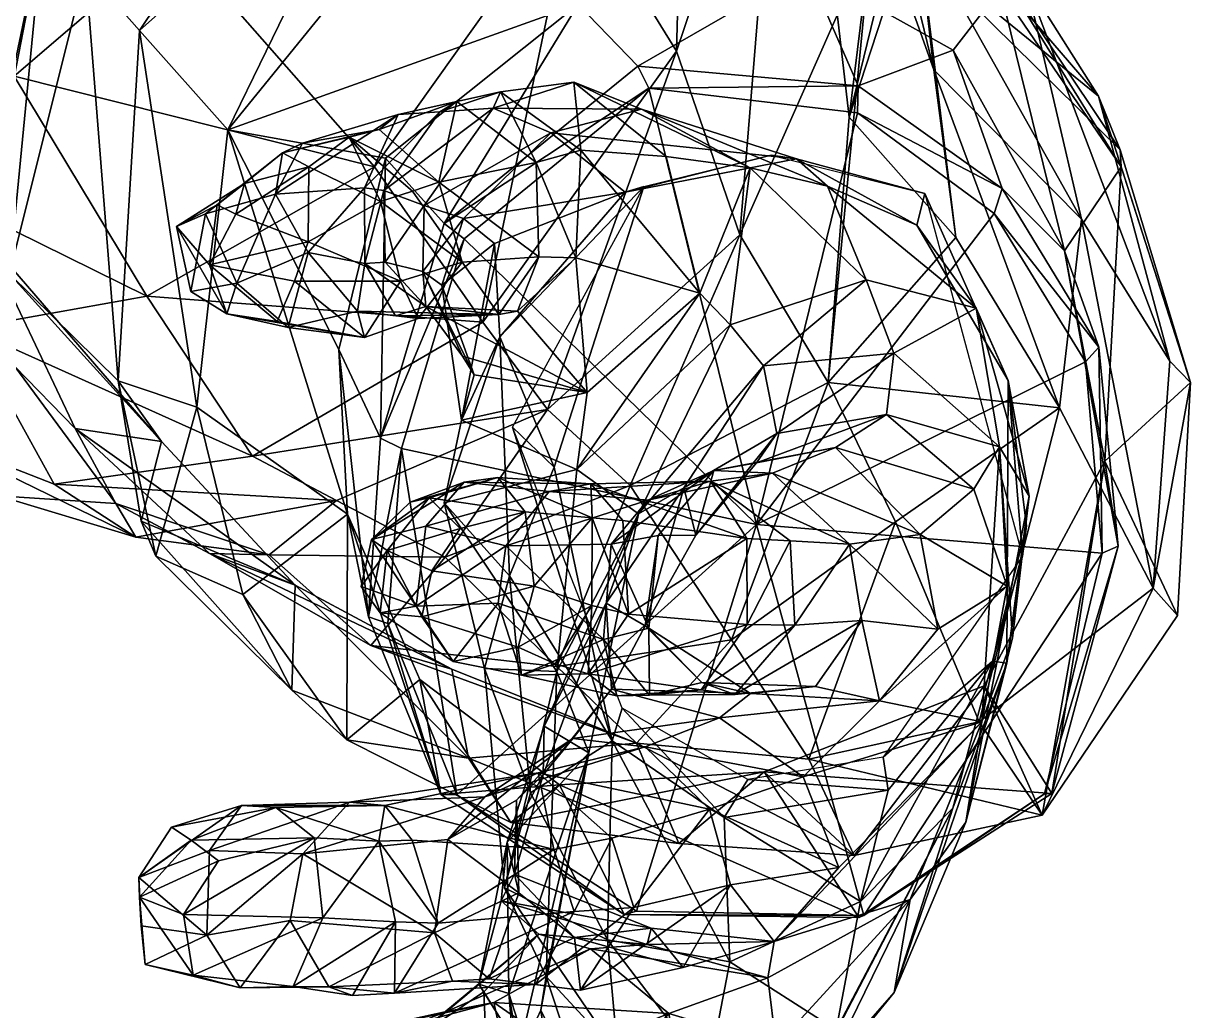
# Model space of a CAD drawing. Extents: x -49 to 48, y 0 to 189.
# Drawn here: x 34.34 to 48.3, y 116.4 to 128.21 of the extents above; entities that cross this region are included whole.
import ezdxf

# ---------------------------------------------------------------- set-up
doc = ezdxf.new("R2010")
doc.units = 0
doc.layers.add('Mesh1', color=7, linetype='CONTINUOUS')

msp = doc.modelspace()

# ---------------------------------------------------------------- meshes
at = {"layer": 'Mesh1', "color": 7}
mesh = msp.add_polyface(dxfattribs=at)
corners = [(42.150028, 127.875613, 1.303747), (43.383777, 131.532932, 2.942078), (42.296939, 133.351718, 1.426928), (45.010434, 129.526083, 9.671411), (43.720234, 131.865316, 10.586785), (44.326591, 132.613484, 10.256357), (44.993755, 130.284169, 8.416342), (44.133892, 132.655934, 9.087392), (41.654804, 133.148107, 11.550542), (41.422161, 135.034748, 10.771417), (43.665363, 131.83704, 7.109643), (43.092926, 133.368687, 8.896457), (42.373775, 135.040379, 8.748251), (43.967704, 133.947147, 6.024467), (42.377196, 136.292026, 4.809993), (41.353383, 131.760658, 17.355326), (44.393044, 130.591041, 16.270891), (44.915609, 129.197977, 18.937488), (42.082639, 130.926217, 20.279406), (42.897447, 130.634882, 22.938868), (39.266633, 129.987085, 23.896877), (38.620603, 130.699944, 21.48526), (37.851769, 131.285452, 18.214809), (42.604655, 135.125217, 4.975624), (44.476188, 129.22623, 5.095746), (40.933513, 129.849932, -0.650089), (40.199157, 135.710787, 0.413306), (38.97319, 132.286745, -2.214918), (44.642003, 130.057822, 12.747777), (43.287758, 131.771979, 13.979398), (37.020371, 131.537191, 16.047516), (40.017769, 132.535696, 15.263664), (38.511051, 133.73499, 13.127699), (37.615608, 134.541172, 12.417256), (35.68689, 132.63184, 14.365994), (34.506618, 133.203251, 13.517356)]
mesh.append_faces([[corners[k] for k in face] for face in [(0, 1, 2), (3, 4, 5), (5, 6, 3), (7, 6, 5), (4, 8, 9), (9, 5, 4), (10, 11, 12), (12, 13, 10), (14, 2, 1), (15, 16, 17), (17, 18, 15), (18, 19, 20), (20, 21, 18), (15, 18, 21), (21, 22, 15), (23, 1, 24), (24, 13, 23), (25, 2, 26), (26, 27, 25), (28, 29, 8), (8, 4, 28), (11, 10, 6), (6, 7, 11), (9, 11, 7), (7, 5, 9), (30, 31, 15), (15, 22, 30), (16, 15, 31), (31, 29, 16), (32, 8, 29), (29, 31, 32), (8, 32, 33), (34, 32, 31), (31, 30, 34), (35, 33, 32), (10, 13, 24)]], dxfattribs={"color": 252})
mesh = msp.add_polyface(dxfattribs=at)
corners = [(39.958174, 127.192528, 32.616283), (39.32355, 127.147298, 34.063117), (38.653334, 126.209576, 33.668556), (39.135122, 126.029953, 32.562896), (41.006373, 126.68906, 35.255168), (42.025186, 126.615461, 34.249794), (42.430036, 124.980557, 34.705349), (40.921843, 127.505066, 33.044311), (40.045581, 127.389119, 34.422652), (39.309094, 126.309969, 37.116779), (40.474071, 126.543356, 35.607005), (40.50484, 125.4148, 35.928348), (39.526165, 127.271682, 35.135879), (38.59874, 126.936533, 36.732776), (38.825176, 127.116157, 34.815185), (40.949465, 125.403499, 35.445083), (43.032315, 126.478284, 33.547043), (41.734239, 127.179822, 31.807504), (40.648225, 126.896947, 31.266862), (39.606893, 125.872945, 31.372985), (38.996003, 126.201159, 37.60292), (39.591049, 125.349741, 37.038459), (41.536721, 126.188341, 28.685631), (43.582688, 126.585802, 29.700733), (41.760746, 126.256278, 26.78064), (43.282662, 126.63102, 26.952757), (42.296939, 133.351718, 1.426928), (40.933513, 129.849932, -0.650089), (42.150028, 127.875613, 1.303747), (38.540897, 126.489565, -1.105551), (39.835827, 124.632685, 1.453992), (39.373965, 125.813604, 28.504425), (41.687892, 127.693205, 28.560503), (41.81821, 127.431547, 28.904554), (39.612266, 125.631109, 28.833836), (42.897447, 130.634882, 22.938868), (40.974016, 128.429958, 24.363926), (39.266633, 129.987085, 23.896877), (43.711332, 128.862819, 23.759882), (38.672045, 126.59421, 24.504622)]
mesh.append_faces([[corners[k] for k in face] for face in [(0, 1, 2), (2, 3, 0), (4, 5, 6), (0, 7, 8), (8, 1, 0), (9, 10, 11), (12, 10, 9), (9, 13, 12), (7, 5, 4), (4, 8, 7), (1, 8, 12), (12, 14, 1), (8, 4, 10), (10, 12, 8), (10, 4, 15), (5, 16, 6), (16, 5, 7), (7, 17, 16), (17, 7, 0), (0, 18, 17), (18, 0, 3), (3, 19, 18), (20, 9, 21), (22, 18, 19), (18, 22, 23), (23, 17, 18), (22, 24, 25), (26, 27, 28), (27, 29, 30), (30, 28, 27), (31, 32, 33), (33, 34, 31), (35, 36, 37), (32, 36, 38), (36, 32, 31), (31, 39, 36)]], dxfattribs={"color": 252})
mesh = msp.add_polyface(dxfattribs=at)
corners = [(38.825176, 127.116157, 34.815185), (37.681889, 126.772478, 36.230876), (37.358593, 126.165759, 35.945491), (38.423381, 126.242125, 34.336265), (39.526165, 127.271682, 35.135879), (38.59874, 126.936533, 36.732776), (37.747323, 125.594441, 38.914809), (37.584382, 125.124883, 39.192588), (36.568166, 125.321485, 39.108798), (39.135122, 126.029953, 32.562896), (38.653334, 126.209576, 33.668556), (38.669463, 125.352512, 33.861251), (39.117227, 125.240829, 32.918258), (37.748898, 125.465685, 35.652423), (38.427085, 125.336951, 34.563075), (36.898221, 125.099399, 36.853362), (36.519876, 125.928204, 37.215022), (37.440068, 126.659312, 36.645747), (38.236989, 126.846079, 37.141524), (37.758633, 126.489597, 37.739352), (36.988591, 126.293018, 37.337005), (38.996003, 126.201159, 37.60292), (38.614316, 126.075206, 38.006015), (39.591049, 125.349741, 37.038459), (38.853264, 125.124881, 38.090267), (36.883581, 125.923948, 38.933341), (39.32355, 127.147298, 34.063117), (39.309094, 126.309969, 37.116779), (39.835827, 124.632685, 1.453992), (38.540897, 126.489565, -1.105551), (35.81934, 124.943743, 0.785907), (40.974016, 128.429958, 24.363926), (38.672045, 126.59421, 24.504622), (36.789671, 126.933724, 23.501566), (39.266633, 129.987085, 23.896877), (38.620603, 130.699944, 21.48526), (37.851769, 131.285452, 18.214809), (35.733041, 128.120292, 21.542725), (40.933513, 129.849932, -0.650089), (38.97319, 132.286745, -2.214918), (36.149028, 129.217806, -2.638404), (38.115183, 124.308085, 23.926535)]
mesh.append_faces([[corners[k] for k in face] for face in [(0, 1, 2), (2, 3, 0), (0, 4, 5), (5, 1, 0), (6, 7, 8), (9, 10, 11), (11, 12, 9), (3, 2, 13), (13, 14, 3), (15, 13, 2), (16, 2, 17), (17, 18, 19), (19, 20, 17), (18, 21, 22), (22, 19, 18), (23, 24, 22), (20, 19, 25), (19, 22, 6), (6, 25, 19), (6, 22, 24), (10, 3, 14), (14, 11, 10), (26, 0, 3), (3, 10, 26), (27, 21, 18), (18, 5, 27), (5, 18, 17), (17, 1, 5), (1, 17, 2), (28, 29, 30), (31, 32, 33), (33, 34, 31), (35, 34, 33), (36, 35, 37), (38, 39, 40), (40, 29, 38), (32, 41, 33)]], dxfattribs={"color": 252})
mesh = msp.add_polyface(dxfattribs=at)
corners = [(46.017748, 128.613857, 22.016262), (47.463846, 126.492442, 20.951569), (46.786028, 125.485492, 21.866112), (45.455137, 127.884037, 22.848032), (43.711332, 128.862819, 23.759882), (44.193304, 129.811732, 22.93692), (40.974016, 128.429958, 24.363926), (42.897447, 130.634882, 22.938868), (47.451796, 126.694675, 19.945732), (45.965009, 128.919352, 20.800953), (44.915609, 129.197977, 18.937488), (47.193662, 127.336718, 18.395731), (48.047221, 124.169436, 17.199797), (46.3289, 128.705803, 15.489264), (44.393044, 130.591041, 16.270891), (41.81821, 127.431547, 28.904554), (41.687892, 127.693205, 28.560503), (44.323432, 127.461211, 28.381617), (44.313152, 127.13597, 28.776833), (46.043891, 126.230788, 28.2272), (42.082639, 130.926217, 20.279406), (43.383777, 131.532932, 2.942078), (42.150028, 127.875613, 1.303747), (42.90802, 125.679218, 4.334232), (44.476188, 129.22623, 5.095746), (44.642003, 130.057822, 12.747777), (45.227132, 127.652144, 11.670756), (46.991148, 125.865876, 14.44626), (43.287758, 131.771979, 13.979398), (43.964185, 123.912794, 8.640457), (44.212769, 127.084996, 8.227074), (43.665363, 131.83704, 7.109643), (44.993755, 130.284169, 8.416342), (43.720234, 131.865316, 10.586785), (45.010434, 129.526083, 9.671411), (45.487027, 125.645285, 10.823321)]
mesh.append_faces([[corners[k] for k in face] for face in [(0, 1, 2), (2, 3, 0), (4, 5, 0), (0, 3, 4), (5, 4, 6), (6, 7, 5), (8, 9, 10), (10, 11, 8), (12, 11, 13), (14, 13, 11), (11, 10, 14), (15, 16, 17), (17, 18, 15), (18, 17, 19), (0, 5, 7), (7, 9, 0), (10, 9, 7), (7, 20, 10), (21, 22, 23), (23, 24, 21), (25, 26, 27), (27, 13, 25), (28, 25, 13), (13, 14, 28), (29, 30, 24), (31, 24, 30), (30, 32, 31), (26, 25, 33), (33, 34, 26), (35, 26, 34), (34, 30, 35), (34, 32, 30), (1, 0, 9), (9, 8, 1), (17, 4, 3), (3, 19, 17), (4, 17, 16)]], dxfattribs={"color": 252})
mesh = msp.add_polyface(dxfattribs=at)
corners = [(36.659742, 126.038495, 38.464721), (36.883581, 125.923948, 38.933341), (36.568166, 125.321485, 39.108798), (36.177122, 125.779638, 38.290286), (37.747323, 125.594441, 38.914809), (37.358593, 126.165759, 35.945491), (36.519876, 125.928204, 37.215022), (36.898221, 125.099399, 36.853362), (37.440068, 126.659312, 36.645747), (36.988591, 126.293018, 37.337005), (36.34646, 125.000409, 37.938998), (34.179429, 125.211042, 17.563406), (33.865964, 125.67494, 16.315749), (34.578446, 129.332265, 16.182469), (35.085816, 128.852881, 18.423538), (35.733041, 128.120292, 21.542725), (36.789671, 126.933724, 23.501566), (36.417719, 123.617852, 22.261048), (35.476122, 123.932517, 20.028504), (38.620603, 130.699944, 21.48526), (37.851769, 131.285452, 18.214809), (34.235321, 127.574381, -0.827583), (35.81934, 124.943743, 0.785907), (38.540897, 126.489565, -1.105551), (36.149028, 129.217806, -2.638404), (32.646022, 126.509401, 2.311437), (33.683002, 124.56196, 3.609423), (32.150241, 129.411516, -1.053832), (34.243758, 131.544237, -2.732852), (34.24431, 124.103718, 13.426706), (33.939004, 126.295857, 14.782528), (33.79015, 131.012501, 14.560728), (32.447766, 128.917957, 14.518371), (31.648251, 129.625064, 13.037978), (32.260445, 126.823338, 13.737208), (32.213547, 127.502254, 12.011659), (32.845765, 123.927623, 12.264415), (32.519784, 125.213916, 10.404285)]
mesh.append_faces([[corners[k] for k in face] for face in [(0, 1, 2), (2, 3, 0), (2, 1, 4), (5, 6, 7), (8, 9, 6), (6, 3, 10), (10, 7, 6), (9, 0, 3), (3, 6, 9), (1, 0, 9), (11, 12, 13), (13, 14, 11), (15, 16, 17), (14, 15, 18), (18, 11, 14), (16, 15, 19), (15, 14, 20), (21, 22, 23), (23, 24, 21), (25, 26, 22), (22, 21, 25), (25, 21, 27), (21, 24, 28), (28, 27, 21), (20, 14, 13), (29, 30, 12), (31, 32, 33), (32, 34, 35), (35, 33, 32), (36, 34, 30), (37, 35, 34), (34, 36, 37), (13, 12, 30), (13, 30, 34), (34, 32, 13), (31, 13, 32)]], dxfattribs={"color": 252})
mesh = msp.add_polyface(dxfattribs=at)
corners = [(43.9539, 126.259074, 31.41896), (45.731721, 124.803805, 32.427296), (44.419183, 125.140353, 34.564282), (43.032315, 126.478284, 33.547043), (44.74915, 124.265667, 35.917412), (43.189511, 124.1143, 36.224854), (42.792996, 124.604351, 35.215775), (45.023137, 125.793787, 29.095398), (46.112477, 123.935419, 27.959801), (43.582688, 126.585802, 29.700733), (41.734239, 127.179822, 31.807504), (42.430036, 124.980557, 34.705349), (45.116467, 126.17138, 26.709734), (43.282662, 126.63102, 26.952757), (41.536721, 126.188341, 28.685631), (47.268653, 122.972942, 21.144449), (46.786028, 125.485492, 21.866112), (47.463846, 126.492442, 20.951569), (48.295065, 123.914928, 19.247152), (45.945922, 125.933822, 28.716585), (46.043891, 126.230788, 28.2272), (47.197189, 124.33702, 27.808996), (47.038505, 124.161002, 28.374665), (47.451796, 126.694675, 19.945732), (47.193662, 127.336718, 18.395731), (48.047221, 124.169436, 17.199797), (46.3289, 128.705803, 15.489264), (46.991148, 125.865876, 14.44626), (44.313152, 127.13597, 28.776833), (46.725973, 123.609429, 13.66769), (45.227132, 127.652144, 11.670756), (45.487027, 125.645285, 10.823321), (44.476188, 129.22623, 5.095746), (42.90802, 125.679218, 4.334232), (43.964185, 123.912794, 8.640457), (41.596132, 122.683019, 8.69644), (43.106922, 122.214216, 27.870634), (41.81821, 127.431547, 28.904554), (44.212769, 127.084996, 8.227074), (45.455137, 127.884037, 22.848032)]
mesh.append_faces([[corners[k] for k in face] for face in [(0, 1, 2), (2, 3, 0), (2, 4, 5), (5, 6, 2), (4, 2, 1), (1, 7, 8), (7, 1, 0), (0, 9, 7), (10, 9, 0), (0, 3, 10), (3, 2, 6), (6, 11, 3), (12, 7, 9), (9, 13, 12), (12, 8, 7), (13, 9, 14), (15, 16, 17), (17, 18, 15), (19, 20, 21), (21, 22, 19), (18, 23, 24), (24, 25, 18), (26, 27, 25), (20, 19, 28), (29, 27, 30), (30, 31, 29), (32, 33, 34), (35, 34, 33), (29, 31, 34), (18, 17, 23), (36, 37, 28), (28, 19, 36), (36, 19, 22), (34, 31, 38), (20, 39, 16), (16, 21, 20)]], dxfattribs={"color": 252})
mesh = msp.add_polyface(dxfattribs=at)
corners = [(36.177122, 125.779638, 38.290286), (36.568166, 125.321485, 39.108798), (36.77569, 124.734502, 38.521167), (36.34646, 125.000409, 37.938998), (36.898221, 125.099399, 36.853362), (33.683002, 124.56196, 3.609423), (34.711735, 122.696459, 5.429604), (37.085442, 123.032351, 2.861255), (35.81934, 124.943743, 0.785907), (34.24431, 124.103718, 13.426706), (35.448965, 122.466687, 12.051422), (34.046521, 122.557155, 9.267762), (32.845765, 123.927623, 12.264415), (35.995348, 123.20632, 17.09441), (34.179429, 125.211042, 17.563406), (35.476122, 123.932517, 20.028504), (35.751772, 122.256667, 18.297951), (35.929083, 121.835853, 19.183293), (34.962915, 123.364729, 15.583341), (37.5916, 121.49153, 16.715603), (36.569544, 121.868391, 14.561192), (36.417719, 123.617852, 22.261048), (35.733041, 128.120292, 21.542725), (36.966612, 121.377617, 21.190886), (35.690228, 122.064974, 7.131424), (38.086369, 122.501361, 5.450922), (32.32922, 124.863192, 6.405595), (32.646022, 126.509401, 2.311437), (32.519784, 125.213916, 10.404285), (33.10019, 123.327288, 8.082946), (31.261564, 125.827692, 9.000545), (33.865964, 125.67494, 16.315749), (33.939004, 126.295857, 14.782528), (37.28082, 121.854954, 10.364245)]
mesh.append_faces([[corners[k] for k in face] for face in [(0, 1, 2), (2, 3, 0), (4, 3, 2), (5, 6, 7), (7, 8, 5), (9, 10, 11), (11, 12, 9), (13, 14, 15), (15, 16, 13), (17, 16, 15), (18, 13, 19), (19, 20, 18), (21, 15, 22), (17, 15, 21), (21, 23, 17), (19, 13, 16), (6, 24, 25), (25, 7, 6), (26, 5, 27), (28, 29, 26), (26, 30, 28), (31, 18, 9), (18, 20, 10), (10, 9, 18), (32, 9, 12), (28, 12, 11), (11, 29, 28), (33, 10, 20), (10, 33, 24), (24, 11, 10), (24, 6, 29), (29, 11, 24), (13, 18, 31), (31, 14, 13), (29, 6, 5), (5, 26, 29)]], dxfattribs={"color": 252})
mesh = msp.add_polyface(dxfattribs=at)
corners = [(40.040199, 124.459374, 28.805845), (39.973561, 125.57597, 30.187988), (39.582055, 123.462345, 31.892405), (41.760746, 126.256278, 26.78064), (41.536721, 126.188341, 28.685631), (40.689747, 122.900847, 26.588406), (42.430036, 124.980557, 34.705349), (40.949465, 125.403499, 35.445083), (41.006373, 126.68906, 35.255168), (39.156344, 124.820767, 34.528598), (39.594007, 124.227477, 33.728432), (39.117227, 125.240829, 32.918258), (40.50484, 125.4148, 35.928348), (39.591049, 125.349741, 37.038459), (39.309094, 126.309969, 37.116779), (40.251158, 124.764225, 35.193531), (41.083764, 123.792592, 34.4487), (40.027137, 124.72743, 35.780975), (38.792174, 124.711867, 35.029102), (38.337643, 124.764231, 36.131332), (39.062454, 124.676561, 36.601901), (38.614316, 126.075206, 38.006015), (38.996003, 126.201159, 37.60292), (38.853264, 125.124881, 38.090267), (40.474071, 126.543356, 35.607005), (39.606893, 125.872945, 31.372985), (39.135122, 126.029953, 32.562896), (39.34496, 125.076772, 31.923269), (39.731927, 124.003271, 32.832523), (42.792996, 124.604351, 35.215775), (40.958077, 122.872585, 34.171849), (40.190723, 123.379575, 24.652645), (38.61338, 123.249432, 28.071301), (39.373965, 125.813604, 28.504425), (39.612266, 125.631109, 28.833836), (40.609482, 123.591724, 4.460842), (42.90802, 125.679218, 4.334232), (42.150028, 127.875613, 1.303747), (39.835827, 124.632685, 1.453992), (41.81821, 127.431547, 28.904554), (43.106922, 122.214216, 27.870634)]
mesh.append_faces([[corners[k] for k in face] for face in [(0, 1, 2), (3, 4, 0), (0, 5, 3), (0, 4, 1), (6, 7, 8), (9, 10, 11), (12, 13, 14), (9, 15, 16), (16, 10, 9), (17, 18, 19), (19, 20, 17), (13, 12, 17), (17, 20, 13), (7, 6, 16), (16, 15, 7), (21, 22, 13), (23, 13, 20), (7, 12, 24), (12, 7, 15), (15, 17, 12), (17, 15, 9), (9, 18, 17), (25, 26, 11), (11, 27, 25), (11, 10, 28), (28, 27, 11), (6, 29, 30), (28, 2, 27), (27, 2, 1), (1, 25, 27), (25, 1, 4), (31, 3, 5), (32, 33, 34), (35, 36, 37), (37, 38, 35), (34, 39, 40)]], dxfattribs={"color": 252})
mesh = msp.add_polyface(dxfattribs=at)
corners = [(39.117227, 125.240829, 32.918258), (38.669463, 125.352512, 33.861251), (39.156344, 124.820767, 34.528598), (38.337643, 124.764231, 36.131332), (38.792174, 124.711867, 35.029102), (38.427085, 125.336951, 34.563075), (37.748898, 125.465685, 35.652423), (36.568166, 125.321485, 39.108798), (37.584382, 125.124883, 39.192588), (37.379823, 124.642545, 38.718585), (36.77569, 124.734502, 38.521167), (39.062454, 124.676561, 36.601901), (38.42162, 124.450969, 37.7705), (38.853264, 125.124881, 38.090267), (37.510419, 124.571834, 37.199451), (36.898221, 125.099399, 36.853362), (37.747323, 125.594441, 38.914809), (39.196667, 122.53456, 45.324749), (38.692822, 121.905219, 45.543213), (38.505593, 122.036002, 44.789112), (38.969586, 122.482939, 44.769275), (38.381951, 121.4746, 44.599567), (39.040489, 121.239072, 43.674278), (39.156624, 122.195875, 43.706066), (35.81934, 124.943743, 0.785907), (37.085442, 123.032351, 2.861255), (39.835827, 124.632685, 1.453992), (38.471573, 121.111798, 27.360859), (38.61338, 123.249432, 28.071301), (38.865485, 123.123571, 28.433241), (38.700691, 121.033292, 27.752922), (38.218814, 122.337946, 23.176977), (36.417719, 123.617852, 22.261048), (36.789671, 126.933724, 23.501566), (38.115183, 124.308085, 23.926535), (38.086369, 122.501361, 5.450922), (40.609482, 123.591724, 4.460842), (37.28082, 121.854954, 10.364245), (39.38611, 121.826695, 9.252838), (35.690228, 122.064974, 7.131424), (36.966612, 121.377617, 21.190886), (38.672045, 126.59421, 24.504622), (39.373965, 125.813604, 28.504425)]
mesh.append_faces([[corners[k] for k in face] for face in [(0, 1, 2), (3, 4, 5), (5, 6, 3), (7, 8, 9), (9, 10, 7), (11, 12, 13), (3, 14, 12), (12, 11, 3), (14, 3, 6), (6, 15, 14), (10, 14, 15), (13, 8, 16), (8, 13, 12), (12, 9, 8), (12, 14, 10), (10, 9, 12), (5, 4, 2), (2, 1, 5), (17, 18, 19), (19, 20, 17), (21, 19, 18), (22, 23, 19), (19, 21, 22), (24, 25, 26), (27, 28, 29), (29, 30, 27), (31, 32, 33), (33, 34, 31), (25, 35, 36), (37, 38, 35), (35, 39, 37), (32, 31, 40), (41, 42, 28), (28, 34, 41), (34, 28, 27), (27, 31, 34)]], dxfattribs={"color": 252})
mesh = msp.add_polyface(dxfattribs=at)
corners = [(45.731721, 124.803805, 32.427296), (46.011357, 123.145557, 36.25776), (44.74915, 124.265667, 35.917412), (46.364961, 122.553653, 31.47337), (46.165128, 120.856563, 35.334421), (45.70308, 122.639941, 37.993597), (45.063081, 122.09753, 39.416895), (44.051126, 123.136363, 39.262018), (44.575829, 120.106914, 38.914625), (45.272736, 120.963977, 39.228647), (46.103303, 121.478755, 37.730184), (46.100061, 120.556712, 30.391808), (46.333444, 122.2008, 26.910681), (45.926179, 120.583597, 26.144717), (46.112477, 123.935419, 27.959801), (45.799573, 119.855174, 37.111967), (44.662122, 123.529544, 38.036607), (44.218057, 121.982318, 40.747969), (46.287473, 121.836625, 24.573958), (45.116467, 126.17138, 26.709734), (47.236118, 121.871275, 27.576447), (47.038505, 124.161002, 28.374665), (47.197189, 124.33702, 27.808996), (47.429184, 121.955435, 26.999842), (46.55024, 118.994558, 26.105416), (47.268653, 122.972942, 21.144449), (48.136668, 121.128757, 18.436977), (46.519836, 118.741427, 17.978644), (47.845351, 121.453997, 16.282755), (48.295065, 123.914928, 19.247152), (48.047221, 124.169436, 17.199797), (46.725973, 123.609429, 13.66769), (44.766756, 122.245994, 13.653604), (45.768424, 119.85515, 16.13566), (46.991148, 125.865876, 14.44626), (43.964185, 123.912794, 8.640457), (43.106922, 122.214216, 27.870634), (46.637921, 119.000944, 25.559859), (46.786028, 125.485492, 21.866112)]
mesh.append_faces([[corners[k] for k in face] for face in [(0, 1, 2), (3, 4, 1), (1, 0, 3), (5, 6, 7), (8, 9, 10), (11, 12, 13), (14, 3, 0), (11, 3, 14), (14, 12, 11), (1, 4, 15), (15, 10, 1), (1, 5, 16), (16, 2, 1), (17, 6, 9), (10, 9, 6), (6, 5, 10), (10, 5, 1), (18, 13, 12), (18, 12, 14), (14, 19, 18), (20, 21, 22), (22, 23, 20), (24, 20, 23), (25, 26, 27), (28, 26, 29), (29, 30, 28), (31, 32, 33), (33, 28, 31), (34, 31, 28), (28, 30, 34), (35, 32, 31), (26, 25, 29), (21, 20, 36), (37, 23, 25), (23, 22, 38), (38, 25, 23)]], dxfattribs={"color": 252})
mesh = msp.add_polyface(dxfattribs=at)
corners = [(39.374249, 122.475138, 30.696932), (39.582055, 123.462345, 31.892405), (40.958077, 122.872585, 34.171849), (40.040199, 124.459374, 28.805845), (40.154298, 121.603233, 27.272252), (40.689747, 122.900847, 26.588406), (41.696702, 122.344371, 35.782742), (42.792996, 124.604351, 35.215775), (39.731927, 124.003271, 32.832523), (39.594007, 124.227477, 33.728432), (41.083764, 123.792592, 34.4487), (38.692822, 121.905219, 45.543213), (39.196667, 122.53456, 45.324749), (39.564911, 122.169653, 45.41243), (42.990419, 122.04803, 42.859465), (41.510218, 122.262966, 44.018607), (41.124827, 122.702137, 43.636737), (40.111297, 121.960354, 42.979125), (41.369978, 121.980838, 41.495581), (41.809133, 122.506274, 41.535158), (40.6296, 122.608791, 43.217979), (42.557481, 122.735385, 41.853903), (40.016201, 122.779256, 44.645172), (39.611718, 122.722707, 44.059295), (41.141788, 122.296254, 44.33263), (40.343292, 122.366231, 44.767887), (39.156624, 122.195875, 43.706066), (38.505593, 122.036002, 44.789112), (38.969586, 122.482939, 44.769275), (39.226139, 121.660521, 45.596969), (42.430036, 124.980557, 34.705349), (42.240029, 122.656162, 38.101301), (41.309552, 121.275127, 37.555837), (39.612266, 125.631109, 28.833836), (38.865485, 123.123571, 28.433241), (38.61338, 123.249432, 28.071301), (40.609482, 123.591724, 4.460842), (39.835827, 124.632685, 1.453992), (37.085442, 123.032351, 2.861255), (39.38611, 121.826695, 9.252838), (41.596132, 122.683019, 8.69644), (38.086369, 122.501361, 5.450922), (42.90802, 125.679218, 4.334232), (43.106922, 122.214216, 27.870634)]
mesh.append_faces([[corners[k] for k in face] for face in [(0, 1, 2), (1, 0, 3), (4, 3, 0), (4, 5, 3), (6, 2, 7), (8, 9, 10), (11, 12, 13), (14, 15, 16), (17, 18, 19), (19, 20, 17), (21, 16, 20), (20, 19, 21), (16, 22, 23), (23, 20, 16), (24, 25, 22), (22, 16, 24), (26, 17, 20), (20, 23, 26), (27, 26, 23), (23, 28, 27), (22, 12, 28), (28, 23, 22), (25, 13, 12), (12, 22, 25), (29, 13, 25), (15, 24, 16), (2, 10, 30), (10, 2, 1), (1, 8, 10), (31, 32, 6), (33, 34, 35), (36, 37, 38), (39, 40, 36), (36, 41, 39), (42, 36, 40), (43, 34, 33)]], dxfattribs={"color": 252})
mesh = msp.add_polyface(dxfattribs=at)
corners = [(44.662122, 123.529544, 38.036607), (44.051126, 123.136363, 39.262018), (43.105542, 122.952464, 39.183233), (43.348653, 123.304683, 38.129384), (45.70308, 122.639941, 37.993597), (42.792996, 124.604351, 35.215775), (43.189511, 124.1143, 36.224854), (41.696702, 122.344371, 35.782742), (42.381932, 122.087604, 39.250151), (42.240029, 122.656162, 38.101301), (44.74915, 124.265667, 35.917412), (44.218057, 121.982318, 40.747969), (43.508817, 122.021152, 42.194723), (42.557481, 122.735385, 41.853903), (43.298604, 122.830119, 40.432371), (44.363759, 121.067218, 40.738699), (43.563596, 121.010684, 42.181834), (41.369978, 121.980838, 41.495581), (41.930917, 122.084834, 39.938627), (42.597249, 122.862659, 40.016577), (41.809133, 122.506274, 41.535158), (41.124827, 122.702137, 43.636737), (42.990419, 122.04803, 42.859465), (42.995427, 121.019107, 42.818404), (41.575098, 121.143596, 44.022868), (41.510218, 122.262966, 44.018607), (41.093493, 120.429355, 43.635345), (41.777711, 121.004291, 38.689398), (45.272736, 120.963977, 39.228647), (45.063081, 122.09753, 39.416895), (42.806711, 120.835311, 13.554706), (44.766756, 122.245994, 13.653604), (43.964185, 123.912794, 8.640457), (41.596132, 122.683019, 8.69644)]
mesh.append_faces([[corners[k] for k in face] for face in [(0, 1, 2), (2, 3, 0), (1, 0, 4), (5, 6, 7), (3, 2, 8), (8, 9, 3), (10, 0, 3), (3, 6, 10), (6, 3, 9), (9, 7, 6), (11, 12, 13), (13, 14, 11), (11, 15, 16), (16, 12, 11), (17, 18, 19), (19, 20, 17), (21, 13, 22), (22, 23, 24), (24, 25, 22), (26, 24, 23), (14, 13, 20), (20, 19, 14), (12, 22, 13), (12, 16, 23), (23, 22, 12), (27, 8, 18), (28, 15, 11), (29, 11, 14), (14, 1, 29), (1, 14, 19), (19, 2, 1), (19, 18, 8), (8, 2, 19), (9, 8, 27), (30, 31, 32), (32, 33, 30)]], dxfattribs={"color": 252})
mesh = msp.add_polyface(dxfattribs=at)
corners = [(40.958077, 122.872585, 34.171849), (40.720708, 120.459765, 32.101689), (39.374249, 122.475138, 30.696932), (41.696702, 122.344371, 35.782742), (39.855291, 120.49592, 29.561986), (40.154298, 121.603233, 27.272252), (41.381009, 119.631058, 26.034051), (40.689747, 122.900847, 26.588406), (41.309552, 121.275127, 37.555837), (40.569726, 119.807163, 37.025861), (39.564911, 122.169653, 45.41243), (39.226139, 121.660521, 45.596969), (38.692822, 121.905219, 45.543213), (41.369978, 121.980838, 41.495581), (41.278592, 120.839496, 41.384543), (41.818677, 120.976032, 39.849836), (41.930917, 122.084834, 39.938627), (40.111297, 121.960354, 42.979125), (40.020465, 121.27586, 42.92147), (40.298709, 120.413136, 43.300563), (41.141788, 122.296254, 44.33263), (41.139102, 121.247593, 44.400108), (40.448307, 121.479505, 44.719413), (40.343292, 122.366231, 44.767887), (40.70143, 120.551052, 44.05577), (40.257556, 120.749036, 44.37508), (39.040489, 121.239072, 43.674278), (39.482143, 120.578588, 44.076259), (39.156624, 122.195875, 43.706066), (39.106854, 121.113959, 45.112591), (38.608105, 121.159178, 44.989593), (41.777711, 121.004291, 38.689398), (41.575098, 121.143596, 44.022868), (41.093493, 120.429355, 43.635345), (41.510218, 122.262966, 44.018607), (42.240029, 122.656162, 38.101301), (40.190723, 123.379575, 24.652645), (41.500111, 120.01995, 23.593514), (40.719412, 120.51776, 13.589742), (42.806711, 120.835311, 13.554706), (41.596132, 122.683019, 8.69644), (39.38611, 121.826695, 9.252838), (38.499002, 120.770895, 13.943157), (38.865485, 123.123571, 28.433241), (43.106922, 122.214216, 27.870634), (39.524769, 118.983259, 26.751257), (38.700691, 121.033292, 27.752922)]
mesh.append_faces([[corners[k] for k in face] for face in [(0, 1, 2), (1, 0, 3), (2, 4, 5), (2, 1, 4), (6, 7, 5), (3, 8, 9), (10, 11, 12), (13, 14, 15), (15, 16, 13), (14, 13, 17), (17, 18, 14), (14, 18, 19), (20, 21, 22), (22, 23, 20), (21, 24, 25), (25, 22, 21), (18, 26, 27), (17, 28, 26), (26, 18, 17), (23, 22, 11), (22, 25, 29), (29, 11, 22), (27, 30, 29), (30, 27, 26), (16, 15, 31), (21, 32, 33), (32, 21, 20), (20, 34, 32), (31, 8, 35), (36, 7, 6), (6, 37, 36), (38, 39, 40), (40, 41, 38), (42, 38, 41), (43, 44, 45), (45, 46, 43)]], dxfattribs={"color": 252})
mesh = msp.add_polyface(dxfattribs=at)
corners = [(46.100061, 120.556712, 30.391808), (45.451994, 118.826357, 29.679885), (44.752309, 116.622813, 33.176393), (45.606507, 118.656634, 34.375852), (46.103303, 121.478755, 37.730184), (45.799573, 119.855174, 37.111967), (44.575829, 120.106914, 38.914625), (45.926179, 120.583597, 26.144717), (46.165128, 120.856563, 35.334421), (46.364961, 122.553653, 31.47337), (44.349951, 117.711146, 27.835879), (44.681585, 119.040544, 25.846082), (44.944634, 117.731631, 36.34804), (44.363759, 121.067218, 40.738699), (43.812833, 120.279483, 40.488261), (42.847592, 120.184009, 41.873186), (43.563596, 121.010684, 42.181834), (43.033063, 120.195323, 38.904433), (45.272736, 120.963977, 39.228647), (42.543862, 118.81496, 40.17285), (43.663335, 119.200435, 38.857531), (44.09108, 118.115634, 38.584567), (42.664445, 119.906803, 38.828242), (44.621431, 119.435852, 23.783894), (46.287473, 121.836625, 24.573958), (43.004789, 119.1679, 23.532157), (42.719965, 118.71383, 25.63522), (47.429184, 121.955435, 26.999842), (46.637921, 119.000944, 25.559859), (46.55024, 118.994558, 26.105416), (46.519836, 118.741427, 17.978644), (45.828948, 120.28725, 20.413244), (47.268653, 122.972942, 21.144449), (44.272182, 118.25918, 18.302122), (43.196372, 119.257602, 20.594357), (43.733306, 119.41034, 16.520497), (45.768424, 119.85515, 16.13566), (44.766756, 122.245994, 13.653604), (42.806711, 120.835311, 13.554706), (48.136668, 121.128757, 18.436977), (47.845351, 121.453997, 16.282755), (44.388135, 117.542807, 25.404151), (43.106922, 122.214216, 27.870634), (47.236118, 121.871275, 27.576447)]
mesh.append_faces([[corners[k] for k in face] for face in [(0, 1, 2), (2, 3, 0), (4, 5, 6), (7, 1, 0), (3, 8, 9), (9, 0, 3), (10, 1, 7), (7, 11, 10), (3, 12, 5), (5, 8, 3), (13, 14, 15), (15, 16, 13), (14, 6, 17), (6, 14, 13), (13, 18, 6), (19, 20, 21), (6, 20, 22), (5, 21, 20), (20, 6, 5), (23, 11, 7), (7, 24, 23), (25, 26, 11), (11, 23, 25), (27, 28, 29), (30, 31, 32), (33, 34, 31), (31, 30, 33), (35, 33, 30), (30, 36, 35), (35, 36, 37), (37, 38, 35), (30, 39, 40), (40, 36, 30), (41, 42, 43), (43, 29, 41), (28, 31, 34), (32, 31, 28)]], dxfattribs={"color": 252})
mesh = msp.add_polyface(dxfattribs=at)
corners = [(41.696702, 122.344371, 35.782742), (41.103234, 119.485354, 34.213185), (40.720708, 120.459765, 32.101689), (40.555737, 119.222317, 38.142454), (40.569726, 119.807163, 37.025861), (41.309552, 121.275127, 37.555837), (41.372487, 120.247699, 38.529978), (39.855291, 120.49592, 29.561986), (40.096838, 117.873811, 28.3261), (40.406507, 119.0095, 27.115428), (40.154298, 121.603233, 27.272252), (40.593267, 116.813112, 30.329799), (41.381009, 119.631058, 26.034051), (40.12613, 118.419735, 36.167391), (41.439492, 120.166309, 41.88338), (40.298709, 120.413136, 43.300563), (41.093493, 120.429355, 43.635345), (41.278592, 120.839496, 41.384543), (40.257556, 120.749036, 44.37508), (40.70143, 120.551052, 44.05577), (39.482143, 120.578588, 44.076259), (40.020465, 121.27586, 42.92147), (39.106854, 121.113959, 45.112591), (41.139102, 121.247593, 44.400108), (39.418469, 118.448651, 40.718035), (40.240044, 118.918957, 39.044207), (40.911465, 119.659328, 39.284819), (39.861512, 118.959271, 40.862807), (41.77419, 119.557461, 39.902579), (40.498086, 119.245678, 41.25302), (38.665196, 118.856747, 42.951412), (38.241803, 118.895581, 42.530986), (38.499002, 120.770895, 13.943157), (39.465723, 120.485969, 16.432165), (41.67158, 119.600625, 16.80736), (40.719412, 120.51776, 13.589742), (40.172092, 118.653733, 19.123324), (38.210471, 119.641595, 19.879185), (39.085063, 120.362887, 22.223418), (40.75037, 119.103457, 21.218602), (42.178115, 118.40275, 18.778069), (39.665095, 119.42453, 17.525868), (38.700691, 121.033292, 27.752922), (39.524769, 118.983259, 26.751257), (39.334675, 118.990377, 26.334725)]
mesh.append_faces([[corners[k] for k in face] for face in [(0, 1, 2), (3, 4, 5), (5, 6, 3), (7, 8, 9), (9, 10, 7), (8, 7, 2), (11, 2, 1), (10, 9, 12), (4, 1, 0), (1, 4, 13), (14, 15, 16), (15, 14, 17), (18, 19, 15), (15, 20, 18), (20, 15, 21), (22, 18, 20), (19, 16, 15), (16, 19, 23), (24, 25, 26), (26, 27, 24), (28, 29, 27), (27, 26, 28), (29, 30, 31), (31, 27, 29), (26, 25, 3), (3, 6, 26), (13, 4, 3), (32, 33, 34), (34, 35, 32), (36, 37, 38), (38, 39, 36), (40, 34, 41), (37, 36, 41), (42, 43, 44), (33, 41, 34), (39, 38, 44)]], dxfattribs={"color": 252})
mesh = msp.add_polyface(dxfattribs=at)
corners = [(39.106854, 121.113959, 45.112591), (38.608105, 121.159178, 44.989593), (38.692822, 121.905219, 45.543213), (39.226139, 121.660521, 45.596969), (38.381951, 121.4746, 44.599567), (39.040489, 121.239072, 43.674278), (37.683182, 118.280423, 42.0834), (39.418469, 118.448651, 40.718035), (39.861512, 118.959271, 40.862807), (38.241803, 118.895581, 42.530986), (35.723317, 117.995405, 43.913963), (36.115754, 118.596471, 44.007668), (36.350529, 118.441602, 44.650078), (38.665196, 118.856747, 42.951412), (37.362111, 118.83199, 44.038437), (36.951051, 118.858876, 43.386856), (38.595029, 118.429547, 43.750282), (37.818963, 118.469212, 44.190445), (36.569268, 118.317121, 42.900245), (36.677434, 118.19486, 44.772797), (38.992936, 118.440953, 43.3698), (36.569544, 121.868391, 14.561192), (37.5916, 121.49153, 16.715603), (39.465723, 120.485969, 16.432165), (38.499002, 120.770895, 13.943157), (39.665095, 119.42453, 17.525868), (37.553412, 120.23423, 18.149279), (38.210471, 119.641595, 19.879185), (39.334675, 118.990377, 26.334725), (38.471573, 121.111798, 27.360859), (38.700691, 121.033292, 27.752922), (38.218814, 122.337946, 23.176977), (39.085063, 120.362887, 22.223418), (36.966612, 121.377617, 21.190886), (35.929083, 121.835853, 19.183293), (35.751772, 122.256667, 18.297951), (37.28082, 121.854954, 10.364245), (39.38611, 121.826695, 9.252838)]
mesh.append_faces([[corners[k] for k in face] for face in [(0, 1, 2), (2, 3, 0), (2, 1, 4), (5, 4, 1), (6, 7, 8), (8, 9, 6), (10, 11, 12), (13, 14, 15), (15, 9, 13), (16, 17, 14), (14, 13, 16), (18, 6, 9), (9, 15, 18), (10, 18, 15), (15, 11, 10), (14, 12, 11), (11, 15, 14), (17, 19, 12), (12, 14, 17), (20, 16, 13), (21, 22, 23), (23, 24, 21), (25, 26, 27), (22, 26, 25), (25, 23, 22), (28, 29, 30), (31, 32, 27), (27, 33, 31), (26, 34, 33), (33, 27, 26), (26, 22, 35), (35, 34, 26), (21, 24, 36), (37, 36, 24), (31, 29, 28), (28, 32, 31)]], dxfattribs={"color": 252})
mesh = msp.add_polyface(dxfattribs=at)
corners = [(42.847592, 120.184009, 41.873186), (43.812833, 120.279483, 40.488261), (42.453767, 120.328983, 40.046053), (41.826092, 120.176219, 41.344408), (41.093493, 120.429355, 43.635345), (42.444215, 120.24055, 42.424212), (41.439492, 120.166309, 41.88338), (42.995427, 121.019107, 42.818404), (41.818677, 120.976032, 39.849836), (41.278592, 120.839496, 41.384543), (43.563596, 121.010684, 42.181834), (43.033063, 120.195323, 38.904433), (41.777711, 121.004291, 38.689398), (42.543862, 118.81496, 40.17285), (41.377774, 118.466358, 41.431906), (40.498086, 119.245678, 41.25302), (41.77419, 119.557461, 39.902579), (43.663335, 119.200435, 38.857531), (42.664445, 119.906803, 38.828242), (40.911465, 119.659328, 39.284819), (41.372487, 120.247699, 38.529978), (44.575829, 120.106914, 38.914625), (41.309552, 121.275127, 37.555837), (41.500111, 120.01995, 23.593514), (41.381009, 119.631058, 26.034051), (42.719965, 118.71383, 25.63522), (43.004789, 119.1679, 23.532157), (42.806711, 120.835311, 13.554706), (40.719412, 120.51776, 13.589742), (41.67158, 119.600625, 16.80736), (43.733306, 119.41034, 16.520497), (40.172092, 118.653733, 19.123324), (40.75037, 119.103457, 21.218602), (43.196372, 119.257602, 20.594357), (42.178115, 118.40275, 18.778069), (44.272182, 118.25918, 18.302122), (43.106922, 122.214216, 27.870634), (44.388135, 117.542807, 25.404151), (41.672322, 117.593039, 25.849511), (39.524769, 118.983259, 26.751257), (44.328358, 117.519445, 24.917081)]
mesh.append_faces([[corners[k] for k in face] for face in [(0, 1, 2), (2, 3, 0), (4, 5, 6), (7, 5, 4), (3, 2, 8), (8, 9, 3), (10, 0, 5), (5, 7, 10), (5, 0, 3), (3, 6, 5), (6, 3, 9), (2, 11, 12), (12, 8, 2), (11, 2, 1), (13, 14, 15), (15, 16, 13), (17, 13, 16), (16, 18, 17), (18, 16, 19), (19, 20, 18), (18, 11, 21), (11, 18, 20), (20, 12, 11), (12, 20, 22), (23, 24, 25), (25, 26, 23), (27, 28, 29), (29, 30, 27), (31, 32, 33), (33, 34, 31), (35, 30, 29), (29, 34, 35), (34, 33, 35), (36, 37, 38), (38, 39, 36), (40, 33, 32)]], dxfattribs={"color": 252})
mesh = msp.add_polyface(dxfattribs=at)
corners = [(40.055966, 117.716801, 37.049773), (40.12613, 118.419735, 36.167391), (40.213349, 118.035732, 37.342291), (40.720708, 120.459765, 32.101689), (40.593267, 116.813112, 30.329799), (40.096838, 117.873811, 28.3261), (41.103234, 119.485354, 34.213185), (40.528478, 116.410006, 32.126066), (41.325678, 117.252252, 27.824664), (41.381009, 119.631058, 26.034051), (40.406507, 119.0095, 27.115428), (40.146706, 116.610858, 34.681524), (40.221131, 115.741733, 33.26333), (40.684941, 118.330578, 42.065329), (38.992936, 118.440953, 43.3698), (38.665196, 118.856747, 42.951412), (40.498086, 119.245678, 41.25302), (40.92685, 117.590191, 42.066531), (39.304272, 117.450879, 43.400756), (38.782074, 116.615018, 42.722102), (39.418469, 118.448651, 40.718035), (39.256729, 117.336316, 40.356837), (40.265439, 117.811527, 38.820464), (40.240044, 118.918957, 39.044207), (39.910637, 116.78484, 40.290194), (40.932686, 117.280514, 38.902674), (41.377774, 118.466358, 41.431906), (40.466294, 116.71616, 41.500682), (41.640908, 117.638287, 41.465369), (40.555737, 119.222317, 38.142454), (41.846863, 117.390819, 37.836592), (41.800889, 117.196369, 37.648901), (41.123253, 117.142605, 37.853091), (40.503735, 117.318706, 37.469923), (39.789399, 116.721805, 36.043658), (39.524769, 118.983259, 26.751257), (41.672322, 117.593039, 25.849511), (41.525601, 117.553473, 25.394419), (39.334675, 118.990377, 26.334725), (39.665095, 119.42453, 17.525868), (40.172092, 118.653733, 19.123324), (42.178115, 118.40275, 18.778069), (40.75037, 119.103457, 21.218602)]
mesh.append_faces([[corners[k] for k in face] for face in [(0, 1, 2), (3, 4, 5), (6, 7, 4), (8, 9, 10), (10, 5, 8), (1, 11, 6), (6, 11, 12), (12, 7, 6), (13, 14, 15), (15, 16, 13), (13, 17, 18), (18, 14, 13), (19, 18, 17), (20, 21, 22), (22, 23, 20), (24, 25, 22), (22, 21, 24), (26, 13, 16), (17, 13, 26), (27, 17, 28), (23, 22, 2), (2, 29, 23), (25, 30, 2), (2, 22, 25), (31, 32, 33), (33, 0, 31), (34, 0, 33), (0, 2, 30), (30, 31, 0), (29, 2, 1), (34, 11, 1), (1, 0, 34), (35, 36, 37), (37, 38, 35), (39, 40, 41), (38, 37, 42)]], dxfattribs={"color": 252})
mesh = msp.add_polyface(dxfattribs=at)
corners = [(44.06003, 116.175227, 29.921888), (44.349951, 117.711146, 27.835879), (42.789759, 116.989115, 27.432044), (42.532366, 115.663973, 29.691749), (41.325678, 117.252252, 27.824664), (44.944634, 117.731631, 36.34804), (43.340874, 115.985042, 36.776812), (43.243931, 116.796146, 37.188155), (43.319283, 117.230297, 38.016036), (42.719965, 118.71383, 25.63522), (41.381009, 119.631058, 26.034051), (44.681585, 119.040544, 25.846082), (45.799573, 119.855174, 37.111967), (44.09108, 118.115634, 38.584567), (45.451994, 118.826357, 29.679885), (43.49909, 115.086901, 31.915393), (44.752309, 116.622813, 33.176393), (43.952516, 115.707065, 34.791826), (45.606507, 118.656634, 34.375852), (41.004433, 116.649059, 40.962172), (42.229378, 116.920528, 39.586791), (40.932686, 117.280514, 38.902674), (42.543862, 118.81496, 40.17285), (42.795418, 117.908474, 40.07738), (41.640908, 117.638287, 41.465369), (41.377774, 118.466358, 41.431906), (40.92685, 117.590191, 42.066531), (41.846863, 117.390819, 37.836592), (42.060593, 116.37257, 38.210211), (41.123253, 117.142605, 37.853091), (41.800889, 117.196369, 37.648901), (44.328358, 117.519445, 24.917081), (44.388135, 117.542807, 25.404151), (46.55024, 118.994558, 26.105416), (46.637921, 119.000944, 25.559859), (41.525601, 117.553473, 25.394419), (41.672322, 117.593039, 25.849511), (40.75037, 119.103457, 21.218602), (43.196372, 119.257602, 20.594357)]
mesh.append_faces([[corners[k] for k in face] for face in [(0, 1, 2), (3, 2, 4), (5, 6, 7), (7, 8, 5), (2, 9, 10), (10, 4, 2), (1, 11, 9), (9, 2, 1), (12, 5, 8), (8, 13, 12), (14, 1, 0), (14, 0, 15), (15, 16, 14), (16, 17, 5), (5, 18, 16), (19, 20, 21), (22, 23, 24), (24, 25, 22), (23, 20, 19), (19, 24, 23), (25, 24, 26), (20, 8, 27), (27, 21, 20), (8, 20, 23), (23, 13, 8), (13, 23, 22), (7, 28, 29), (29, 30, 7), (30, 27, 8), (8, 7, 30), (31, 32, 33), (33, 34, 31), (35, 36, 32), (32, 31, 35), (37, 35, 31), (38, 31, 34)]], dxfattribs={"color": 252})
mesh = msp.add_polyface(dxfattribs=at)
corners = [(36.677434, 118.19486, 44.772797), (36.260067, 117.5556, 44.849911), (35.73444, 117.760618, 44.707359), (36.350529, 118.441602, 44.650078), (39.474911, 116.757946, 40.805529), (37.997483, 116.690015, 42.313915), (38.782074, 116.615018, 42.722102), (36.375275, 116.827916, 44.242817), (35.802288, 116.955922, 44.015453), (39.256729, 117.336316, 40.356837), (39.418469, 118.448651, 40.718035), (37.683182, 118.280423, 42.0834), (37.532567, 117.483403, 41.815536), (35.723317, 117.995405, 43.913963), (35.75372, 117.419072, 43.663612), (38.595029, 118.429547, 43.750282), (38.791253, 117.467183, 43.789211), (37.923798, 117.515935, 44.170334), (37.818963, 118.469212, 44.190445), (38.279064, 116.587498, 43.150596), (37.570748, 116.693517, 43.592243), (36.935566, 116.677297, 43.029541), (36.539143, 117.305257, 42.697544), (36.569268, 118.317121, 42.900245), (39.304272, 117.450879, 43.400756), (38.992936, 118.440953, 43.3698)]
mesh.append_faces([[corners[k] for k in face] for face in [(0, 1, 2), (2, 3, 0), (4, 5, 6), (7, 8, 2), (2, 1, 7), (9, 10, 11), (11, 12, 9), (5, 4, 9), (9, 12, 5), (3, 2, 13), (2, 8, 14), (14, 13, 2), (15, 16, 17), (17, 18, 15), (16, 19, 20), (20, 17, 16), (20, 19, 5), (5, 21, 20), (21, 5, 12), (12, 22, 21), (11, 23, 22), (22, 12, 11), (18, 17, 1), (1, 0, 18), (17, 20, 7), (7, 1, 17), (7, 20, 21), (21, 8, 7), (8, 21, 22), (22, 14, 8), (22, 23, 13), (13, 14, 22), (6, 19, 16), (16, 24, 6), (24, 16, 15), (15, 25, 24)]], dxfattribs={"color": 252})
mesh = msp.add_polyface(dxfattribs=at)
corners = [(40.25079, 115.978634, 35.429697), (40.433102, 115.717716, 35.043932), (40.146706, 116.610858, 34.681524), (39.789399, 116.721805, 36.043658), (40.221131, 115.741733, 33.26333), (40.204819, 115.3111, 33.835944), (41.134187, 115.160502, 31.236463), (41.449968, 115.883181, 29.835319), (40.593267, 116.813112, 30.329799), (40.528478, 116.410006, 32.126066), (41.325678, 117.252252, 27.824664), (40.096838, 117.873811, 28.3261), (40.748799, 114.859271, 32.550013), (40.932686, 117.280514, 38.902674), (39.910637, 116.78484, 40.290194), (41.004433, 116.649059, 40.962172), (38.782074, 116.615018, 42.722102), (40.466294, 116.71616, 41.500682), (39.474911, 116.757946, 40.805529), (40.92685, 117.590191, 42.066531), (41.640908, 117.638287, 41.465369), (39.256729, 117.336316, 40.356837), (42.060593, 116.37257, 38.210211), (40.86086, 115.883917, 39.352019), (39.965787, 116.50334, 39.124472), (41.123253, 117.142605, 37.853091), (38.884591, 115.975122, 38.438033), (39.848626, 116.629208, 36.961905), (40.503735, 117.318706, 37.469923), (39.400948, 116.393042, 38.725451), (38.058477, 115.989212, 40.626086), (40.145413, 115.686593, 39.926394), (38.876622, 114.90728, 38.010375), (39.896729, 115.526799, 36.583556), (37.728787, 116.028152, 40.250056), (40.361836, 114.943428, 39.811278), (40.543591, 114.937763, 36.633051), (40.470738, 115.464496, 35.018263), (41.444779, 115.152706, 35.369544), (41.509663, 115.245296, 35.559271)]
mesh.append_faces([[corners[k] for k in face] for face in [(0, 1, 2), (2, 3, 0), (4, 2, 1), (1, 5, 4), (6, 7, 8), (8, 9, 6), (7, 10, 11), (11, 8, 7), (12, 6, 9), (9, 4, 12), (13, 14, 15), (16, 17, 18), (19, 17, 16), (20, 15, 17), (17, 15, 14), (14, 18, 17), (18, 14, 21), (22, 23, 24), (24, 25, 22), (26, 27, 28), (28, 29, 26), (30, 24, 31), (26, 32, 33), (33, 27, 26), (25, 24, 29), (29, 28, 25), (34, 29, 24), (23, 31, 24), (35, 31, 23), (27, 33, 0), (0, 3, 27), (0, 33, 36), (28, 27, 3), (37, 1, 38), (5, 1, 37), (1, 0, 39)]], dxfattribs={"color": 252})
mesh = msp.add_polyface(dxfattribs=at)
corners = [(42.789759, 116.989115, 27.432044), (42.532366, 115.663973, 29.691749), (44.06003, 116.175227, 29.921888), (41.325678, 117.252252, 27.824664), (41.449968, 115.883181, 29.835319), (43.49909, 115.086901, 31.915393), (42.28174, 114.867701, 31.200591), (41.134187, 115.160502, 31.236463), (42.30111, 113.688174, 33.670134), (42.848707, 114.240474, 33.031065), (41.634511, 114.280063, 32.375208), (41.34718, 113.88837, 32.930308), (40.748799, 114.859271, 32.550013), (42.923787, 115.233341, 35.955794), (43.952516, 115.707065, 34.791826), (42.431618, 114.65063, 35.308001), (43.432264, 114.773708, 33.681074), (44.752309, 116.622813, 33.176393), (42.060593, 116.37257, 38.210211), (42.204445, 115.576282, 37.929648), (40.996087, 115.112387, 39.20103), (40.86086, 115.883917, 39.352019), (41.686326, 114.892444, 37.341456), (40.459893, 114.253188, 38.611453), (41.509663, 115.245296, 35.559271), (40.543591, 114.937763, 36.633051), (43.340874, 115.985042, 36.776812), (43.243931, 116.796146, 37.188155), (41.439496, 114.067898, 35.604689), (42.60809, 113.977443, 34.441286), (40.92064, 115.012653, 35.418669), (41.444779, 115.152706, 35.369544), (44.944634, 117.731631, 36.34804)]
mesh.append_faces([[corners[k] for k in face] for face in [(0, 1, 2), (3, 4, 1), (5, 2, 1), (1, 6, 5), (6, 1, 4), (4, 7, 6), (8, 9, 10), (10, 11, 8), (11, 10, 12), (13, 14, 15), (10, 6, 7), (9, 5, 6), (6, 10, 9), (5, 16, 14), (14, 17, 5), (18, 19, 20), (20, 21, 18), (19, 22, 23), (22, 13, 24), (24, 25, 22), (13, 22, 19), (19, 26, 13), (26, 19, 18), (18, 27, 26), (28, 15, 29), (15, 28, 30), (30, 31, 15), (31, 24, 13), (13, 15, 31), (14, 13, 26), (26, 32, 14), (14, 16, 29), (29, 15, 14), (16, 9, 8), (8, 29, 16), (9, 16, 5)]], dxfattribs={"color": 252})
mesh = msp.add_polyface(dxfattribs=at)
corners = [(38.279064, 116.587498, 43.150596), (38.782074, 116.615018, 42.722102), (37.997483, 116.690015, 42.313915), (40.145413, 115.686593, 39.926394), (38.357759, 115.615883, 41.049666), (38.058477, 115.989212, 40.626086), (37.462869, 114.036125, 39.741301), (38.191945, 113.99932, 40.179705), (39.270909, 114.355789, 38.164237), (38.876622, 114.90728, 38.010375), (37.231339, 115.541634, 39.721373), (38.884591, 115.975122, 38.438033), (39.400948, 116.393042, 38.725451), (37.728787, 116.028152, 40.250056), (37.145509, 114.863441, 39.393912), (39.965787, 116.50334, 39.124472), (36.702832, 115.770014, 41.590677), (36.367863, 115.868365, 41.014723), (37.915643, 115.535981, 41.352011), (37.054856, 115.526812, 41.770769), (38.095456, 114.656289, 41.264514), (37.267579, 114.649904, 41.598467), (37.684762, 113.910996, 40.546935), (37.148198, 113.932878, 40.847144), (36.380562, 113.984491, 40.376852), (36.040772, 115.490748, 40.476767), (38.620156, 114.690208, 40.914992), (37.780407, 114.172635, 36.438413), (39.163388, 114.401661, 36.183516), (39.496411, 113.602612, 36.319769), (37.329953, 114.281445, 35.335996), (38.858635, 114.620968, 34.852446), (39.270718, 114.849338, 35.564554), (37.63823, 114.318257, 36.040968), (38.976162, 113.742656, 34.332377), (36.384832, 114.368499, 36.229311), (36.475568, 114.057349, 36.749746), (37.559536, 113.599095, 36.777647), (36.253118, 114.213614, 35.624803)]
mesh.append_faces([[corners[k] for k in face] for face in [(0, 1, 2), (3, 4, 5), (6, 7, 8), (8, 9, 6), (10, 11, 12), (12, 13, 10), (9, 11, 10), (10, 14, 9), (14, 6, 9), (15, 5, 13), (5, 16, 17), (17, 13, 5), (18, 19, 16), (16, 5, 18), (18, 20, 21), (21, 19, 18), (20, 22, 23), (23, 21, 20), (23, 22, 6), (6, 24, 23), (25, 10, 13), (22, 7, 6), (7, 22, 20), (20, 26, 7), (26, 20, 18), (18, 4, 26), (4, 18, 5), (27, 28, 29), (30, 31, 32), (32, 33, 30), (34, 31, 30), (28, 27, 33), (33, 32, 28), (35, 33, 27), (36, 27, 37), (38, 30, 33)]], dxfattribs={"color": 252})

doc.saveas('drawing.dxf')
